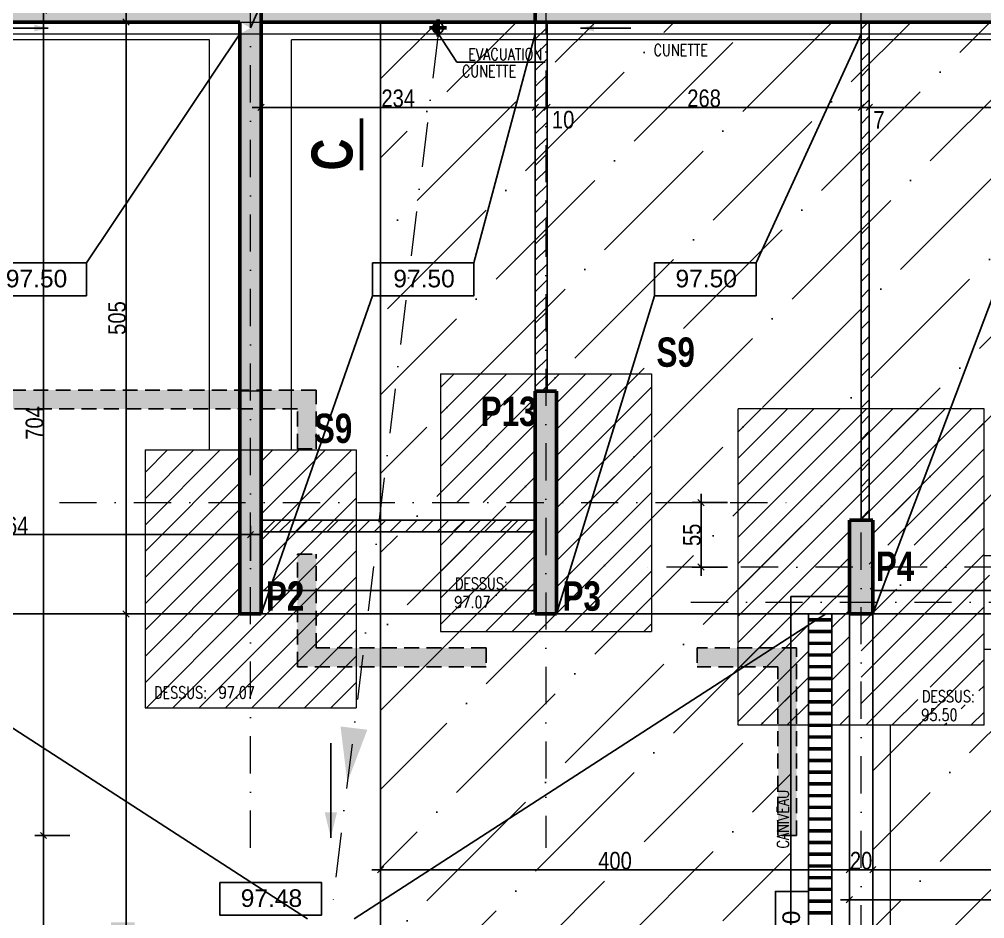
# Model space of a CAD drawing. Header units: centimetres. Extents: x -4990 to 114398, y -61489 to -12305.
# Drawn here: x 41107 to 41931, y -18368 to -17601 of the extents above; entities that cross this region are included whole.
import ezdxf
from ezdxf.enums import TextEntityAlignment as Align

# ---------------------------------------------------------------- set-up
doc = ezdxf.new("R2010")
doc.units = ezdxf.units.CM
doc.header["$LTSCALE"] = 0.5
for name, pattern in [('CACHEX2', [19.05, 12.7, -6.35]), ('TIRETPT2', [12.7, 6.35, -3.175, 0, -3.175]), ('TIRETPTX2', [50.8, 25.4, -12.7, 0, -12.7])]:
    doc.linetypes.add(name, pattern=pattern)
doc.layers.get('DEFPOINTS').update_dxf_attribs({"linetype": 'CONTINUOUS'})
for name, color, linetype in [('01_cloisons', 1, 'CONTINUOUS'), ('01_cote_gen', 4, 'CONTINUOUS'), ('01_linteaux', 2, 'CONTINUOUS'), ('01_murs_sup', 2, 'CACHEX2'), ('01_poch_murs', 253, 'CONTINUOUS'), ('01_poch_poteaux', 250, 'CONTINUOUS'), ('01_poch_Semelles', 253, 'CONTINUOUS'), ('01_resv', 32, 'CONTINUOUS'), ('01_texte', 230, 'CONTINUOUS'), ('AA_COTES', 2, 'CONTINUOUS')]:
    doc.layers.add(name, color=color, linetype=linetype)
for name, color, linetype, lineweight in [('01_murs_coup', 5, 'CONTINUOUS', 60), ('01_poch_pot', 250, 'CONTINUOUS', 0), ('01_Reseaux', 5, 'TIRETPTX2', 18), ('01_sem', 42, 'CONTINUOUS', 15), ('01_tram_axes', 2, 'TIRETPTX2', 9)]:
    doc.layers.add(name, color=color, linetype=linetype, lineweight=lineweight)
doc.styles.add('ARIAL', font='arial.ttf')
doc.styles.add('impact', font='impact.ttf')
doc.styles.add('SIMPLEX1', font='SIMPLEX.shx', dxfattribs={"width": 0.8, "height": 10})
doc.styles.add('STYLE2', font='ARIALN.TTF')
doc.dimstyles.new('JB50', dxfattribs={"dimscale": 0.1, "dimtxt": 150, "dimasz": 15, "dimexe": 0.1, "dimexo": 0.1, "dimgap": 0.09, "dimtad": 1, "dimdec": 1, "dimdsep": 46, "dimtxsty": 'STYLE2', "dimblk1": 'BOND_G', "dimblk2": 'BOND_D', "dimsah": 1, "dimcen": 1.5, "dimdle": 0.01, "dimse1": 1, "dimse2": 1, "dimclrd": 4, "dimclre": 2, "dimclrt": 6, "dimazin": 2, "dimtfac": 2.333333, "dimtdec": 1, "dimtix": 1, "dimtmove": 2, "dimatfit": 3, "dimldrblk": 'BOND_G', "dimfxl": 1, "dimtolj": 1, "dimtzin": 0, "dimarcsym": 0})
pattern_1 = [(45, (-10233.557, 8782.937), (-6.7351921, 6.7351921), [])]

# ---------------------------------------------------------------- blocks, each defined once
blk = doc.blocks.new('BOND_G')
at = {"layer": 'AA_COTES', "color": 0}
for p, q in [((0, -5), (0, 15)), ((5, 0), (-5, 0)), ((1.77, 1.77), (-1.77, -1.77))]:
    blk.add_line(p, q, dxfattribs=at)
blk = doc.blocks.new('BOND_D')
at = {"layer": 'AA_COTES', "color": 0}
for p, q in [((5, 0), (-5, 0)), ((-1.77, -1.77), (1.77, 1.77)), ((0, 5), (0, -15))]:
    blk.add_line(p, q, dxfattribs=at)
blk = doc.blocks.new('*D111')
at = {"layer": '01_cote_gen', "color": 4, "lineweight": -2, "transparency": 16777216}
blk.add_line((42635.13, -18352.29), (41817.13, -18352.29), dxfattribs=at)
at = {"layer": 'DEFPOINTS', "color": 0, "transparency": 16777216}
for p in [(42636.63, -18329.79), (41815.63, -18346.23), (41815.63, -18352.29)]:
    blk.add_point(p, dxfattribs=at)
at = {"layer": '01_cote_gen', "color": 4, "lineweight": -2, "transparency": 16777216, "xscale": 1.5, "yscale": 1.5, "zscale": 1.5, "rotation": 180}
blk.add_blockref('BOND_D', (41815.63, -18352.29), dxfattribs=at)
at = {"layer": '01_cote_gen', "color": 4, "lineweight": -2, "transparency": 16777216, "xscale": 1.5, "yscale": 1.5, "zscale": 1.5}
blk.add_blockref('BOND_G', (42636.63, -18352.29), dxfattribs=at)
at = {"layer": '01_cote_gen', "color": 6, "transparency": 16777216, "insert": (42169.53, -18344.62), "char_height": 15, "attachment_point": 5, "style": 'STYLE2'}
blk.add_mtext('\\A1;821', dxfattribs=at)
blk = doc.blocks.new('*D113')
at = {"layer": '01_cote_gen', "color": 4, "lineweight": -2, "transparency": 16777216}
blk.add_line((42615.13, -18326.75), (41837.13, -18326.75), dxfattribs=at)
at = {"layer": 'DEFPOINTS', "color": 0, "transparency": 16777216}
for p in [(41835.63, -18304.25), (42616.63, -18304.25), (41835.63, -18326.75)]:
    blk.add_point(p, dxfattribs=at)
at = {"layer": '01_cote_gen', "color": 4, "lineweight": -2, "transparency": 16777216, "xscale": 1.5, "yscale": 1.5, "zscale": 1.5, "rotation": 180}
blk.add_blockref('BOND_D', (41835.63, -18326.75), dxfattribs=at)
at = {"layer": '01_cote_gen', "color": 4, "lineweight": -2, "transparency": 16777216, "xscale": 1.5, "yscale": 1.5, "zscale": 1.5}
blk.add_blockref('BOND_G', (42616.63, -18326.75), dxfattribs=at)
at = {"layer": '01_cote_gen', "color": 6, "transparency": 16777216, "insert": (42169.53, -18319.08), "char_height": 15, "attachment_point": 5, "style": 'STYLE2'}
blk.add_mtext('\\A1;781', dxfattribs=at)
blk = doc.blocks.new('*D114')
at = {"layer": '01_cote_gen', "color": 4, "lineweight": -2, "transparency": 16777216}
blk.add_line((41834.13, -18326.75), (41817.13, -18326.75), dxfattribs=at)
at = {"layer": 'DEFPOINTS', "color": 0, "transparency": 16777216}
for p in [(41815.63, -18304.25), (41835.63, -18304.25), (41815.63, -18326.75)]:
    blk.add_point(p, dxfattribs=at)
at = {"layer": '01_cote_gen', "color": 4, "lineweight": -2, "transparency": 16777216, "xscale": 1.5, "yscale": 1.5, "zscale": 1.5, "rotation": 180}
blk.add_blockref('BOND_D', (41815.63, -18326.75), dxfattribs=at)
at = {"layer": '01_cote_gen', "color": 4, "lineweight": -2, "transparency": 16777216, "xscale": 1.5, "yscale": 1.5, "zscale": 1.5}
blk.add_blockref('BOND_G', (41835.63, -18326.75), dxfattribs=at)
at = {"layer": '01_cote_gen', "color": 6, "transparency": 16777216, "insert": (41825.63, -18319.08), "char_height": 15, "attachment_point": 5, "style": 'STYLE2'}
blk.add_mtext('\\A1;20', dxfattribs=at)
blk = doc.blocks.new('*D118')
at = {"layer": '01_cote_gen', "color": 4, "lineweight": -2, "transparency": 16777216}
blk.add_line((40942.13, -18040.77), (41303.13, -18040.77), dxfattribs=at)
at = {"layer": 'DEFPOINTS', "color": 0, "transparency": 16777216}
for p in [(41304.63, -18040.77), (40940.63, -18063.27), (41304.63, -18063.27)]:
    blk.add_point(p, dxfattribs=at)
at = {"layer": '01_cote_gen', "color": 4, "lineweight": -2, "transparency": 16777216, "xscale": 1.5, "yscale": 1.5, "zscale": 1.5, "rotation": 180}
blk.add_blockref('BOND_G', (40940.63, -18040.77), dxfattribs=at)
at = {"layer": '01_cote_gen', "color": 4, "lineweight": -2, "transparency": 16777216, "xscale": 1.5, "yscale": 1.5, "zscale": 1.5}
blk.add_blockref('BOND_D', (41304.63, -18040.77), dxfattribs=at)
at = {"layer": '01_cote_gen', "color": 6, "transparency": 16777216, "insert": (41100.75, -18033.1), "char_height": 15, "attachment_point": 5, "style": 'STYLE2'}
blk.add_mtext('\\A1;364', dxfattribs=at)
blk = doc.blocks.new('*D196')
at = {"layer": '01_cote_gen', "color": 4, "lineweight": -2, "transparency": 16777216}
blk.add_line((41128, -18704.98), (41128, -18298.98), dxfattribs=at)
at = {"layer": 'DEFPOINTS', "color": 0, "transparency": 16777216}
for p in [(41062.94, -18297.48), (41128, -18297.48), (41186.35, -18706.48)]:
    blk.add_point(p, dxfattribs=at)
at = {"layer": '01_cote_gen', "color": 4, "lineweight": -2, "transparency": 16777216, "xscale": 1.5, "yscale": 1.5, "zscale": 1.5}
for name, p, rotation in [('BOND_D', (41128, -18297.48), 90), ('BOND_G', (41128, -18706.48), 270)]:
    blk.add_blockref(name, p, dxfattribs=dict(at, rotation=rotation))
at = {"layer": '01_cote_gen', "color": 6, "transparency": 16777216, "insert": (41120.33, -18501.98), "char_height": 15, "attachment_point": 5, "rotation": 90, "style": 'STYLE2'}
blk.add_mtext('\\A1;409', dxfattribs=at)
blk = doc.blocks.new('*D197')
at = {"layer": '01_cote_gen', "color": 4, "lineweight": -2, "transparency": 16777216}
blk.add_line((41128, -18295.98), (41128, -17594.98), dxfattribs=at)
at = {"layer": 'DEFPOINTS', "color": 0, "transparency": 16777216}
for p in [(41101.51, -17593.48), (41128, -17593.48), (41062.94, -18297.48)]:
    blk.add_point(p, dxfattribs=at)
at = {"layer": '01_cote_gen', "color": 4, "lineweight": -2, "transparency": 16777216, "xscale": 1.5, "yscale": 1.5, "zscale": 1.5}
for name, p, rotation in [('BOND_D', (41128, -17593.48), 90), ('BOND_G', (41128, -18297.48), 270)]:
    blk.add_blockref(name, p, dxfattribs=dict(at, rotation=rotation))
at = {"layer": '01_cote_gen', "color": 6, "transparency": 16777216, "insert": (41120.33, -17945.48), "char_height": 15, "attachment_point": 5, "rotation": 90, "style": 'STYLE2'}
blk.add_mtext('\\A1;704', dxfattribs=at)
blk = doc.blocks.new('*D208')
at = {"layer": '01_cote_gen', "color": 4, "lineweight": -2, "transparency": 16777216}
blk.add_line((41689.03, -18066.98), (41689.03, -18014.98), dxfattribs=at)
at = {"layer": 'DEFPOINTS', "color": 0, "transparency": 16777216}
for p in [(41689.03, -18013.48), (41693.73, -18013.48), (41693.73, -18068.48)]:
    blk.add_point(p, dxfattribs=at)
at = {"layer": '01_cote_gen', "color": 4, "lineweight": -2, "transparency": 16777216, "xscale": 1.5, "yscale": 1.5, "zscale": 1.5}
for name, p, rotation in [('BOND_D', (41689.03, -18013.48), 90), ('BOND_G', (41689.03, -18068.48), 270)]:
    blk.add_blockref(name, p, dxfattribs=dict(at, rotation=rotation))
at = {"layer": '01_cote_gen', "color": 6, "transparency": 16777216, "insert": (41681.39, -18040.98), "char_height": 15, "attachment_point": 5, "rotation": 90, "style": 'STYLE2'}
blk.add_mtext('\\A1;55', dxfattribs=at)
blk = doc.blocks.new('*D363')
at = {"layer": '01_cote_gen', "color": 4, "lineweight": -2, "transparency": 16777216}
blk.add_line((41417.13, -18326.75), (41814.13, -18326.75), dxfattribs=at)
at = {"layer": 'DEFPOINTS', "color": 0, "transparency": 16777216}
for p in [(41415.63, -18307.03), (41815.63, -18326.75), (41815.63, -18344.79)]:
    blk.add_point(p, dxfattribs=at)
at = {"layer": '01_cote_gen', "color": 4, "lineweight": -2, "transparency": 16777216, "xscale": 1.5, "yscale": 1.5, "zscale": 1.5, "rotation": 180}
blk.add_blockref('BOND_G', (41415.63, -18326.75), dxfattribs=at)
at = {"layer": '01_cote_gen', "color": 4, "lineweight": -2, "transparency": 16777216, "xscale": 1.5, "yscale": 1.5, "zscale": 1.5}
blk.add_blockref('BOND_D', (41815.63, -18326.75), dxfattribs=at)
at = {"layer": '01_cote_gen', "color": 6, "transparency": 16777216, "insert": (41615.63, -18319.08), "char_height": 15, "attachment_point": 5, "style": 'STYLE2'}
blk.add_mtext('\\A1;400', dxfattribs=at)
blk = doc.blocks.new('*D503')
at = {"layer": '01_cote_gen', "color": 4, "lineweight": -2, "transparency": 16777216}
blk.add_line((42091.14, -17676.25), (41834.14, -17676.25), dxfattribs=at)
at = {"layer": 'DEFPOINTS', "color": 0, "transparency": 16777216}
for p in [(41832.64, -17676.25), (41832.64, -17686.43), (42092.64, -17686.43)]:
    blk.add_point(p, dxfattribs=at)
at = {"layer": '01_cote_gen', "color": 4, "lineweight": -2, "transparency": 16777216, "xscale": 1.5, "yscale": 1.5, "zscale": 1.5, "rotation": 180}
blk.add_blockref('BOND_D', (41832.64, -17676.25), dxfattribs=at)
at = {"layer": '01_cote_gen', "color": 4, "lineweight": -2, "transparency": 16777216, "xscale": 1.5, "yscale": 1.5, "zscale": 1.5}
blk.add_blockref('BOND_G', (42092.64, -17676.25), dxfattribs=at)
at = {"layer": '01_cote_gen', "color": 6, "transparency": 16777216, "insert": (41962.64, -17668.59), "char_height": 15, "attachment_point": 5, "style": 'STYLE2'}
blk.add_mtext('\\A1;260', dxfattribs=at)
blk = doc.blocks.new('*D504')
at = {"layer": '01_cote_gen', "color": 4, "lineweight": -2, "transparency": 16777216}
blk.add_line((41831.14, -17676.25), (41827.13, -17676.25), dxfattribs=at)
at = {"layer": 'DEFPOINTS', "color": 0, "transparency": 16777216}
for p in [(41825.63, -17676.25), (41825.63, -17686.43), (41832.64, -17686.43)]:
    blk.add_point(p, dxfattribs=at)
at = {"layer": '01_cote_gen', "color": 4, "lineweight": -2, "transparency": 16777216, "xscale": 1.5, "yscale": 1.5, "zscale": 1.5, "rotation": 180}
blk.add_blockref('BOND_D', (41825.63, -17676.25), dxfattribs=at)
at = {"layer": '01_cote_gen', "color": 4, "lineweight": -2, "transparency": 16777216, "xscale": 1.5, "yscale": 1.5, "zscale": 1.5}
blk.add_blockref('BOND_G', (41832.64, -17676.25), dxfattribs=at)
at = {"layer": '01_cote_gen', "color": 6, "transparency": 16777216, "insert": (41840.89, -17686.78), "char_height": 15, "attachment_point": 5, "style": 'STYLE2'}
blk.add_mtext('\\A1;7', dxfattribs=at)
blk = doc.blocks.new('*D505')
at = {"layer": '01_cote_gen', "color": 4, "lineweight": -2, "transparency": 16777216}
blk.add_line((41824.13, -17676.25), (41559.14, -17676.25), dxfattribs=at)
at = {"layer": 'DEFPOINTS', "color": 0, "transparency": 16777216}
for p in [(41557.64, -17676.25), (41557.64, -17686.43), (41825.63, -17686.43)]:
    blk.add_point(p, dxfattribs=at)
at = {"layer": '01_cote_gen', "color": 4, "lineweight": -2, "transparency": 16777216, "xscale": 1.5, "yscale": 1.5, "zscale": 1.5, "rotation": 180}
blk.add_blockref('BOND_D', (41557.64, -17676.25), dxfattribs=at)
at = {"layer": '01_cote_gen', "color": 4, "lineweight": -2, "transparency": 16777216, "xscale": 1.5, "yscale": 1.5, "zscale": 1.5}
blk.add_blockref('BOND_G', (41825.63, -17676.25), dxfattribs=at)
at = {"layer": '01_cote_gen', "color": 6, "transparency": 16777216, "insert": (41691.64, -17668.59), "char_height": 15, "attachment_point": 5, "style": 'STYLE2'}
blk.add_mtext('\\A1;268', dxfattribs=at)
blk = doc.blocks.new('*D506')
at = {"layer": '01_cote_gen', "color": 4, "lineweight": -2, "transparency": 16777216}
blk.add_line((41556.14, -17676.25), (41549.14, -17676.25), dxfattribs=at)
at = {"layer": 'DEFPOINTS', "color": 0, "transparency": 16777216}
for p in [(41547.64, -17676.25), (41547.64, -17689.55), (41557.64, -17686.43)]:
    blk.add_point(p, dxfattribs=at)
at = {"layer": '01_cote_gen', "color": 4, "lineweight": -2, "transparency": 16777216, "xscale": 1.5, "yscale": 1.5, "zscale": 1.5, "rotation": 180}
blk.add_blockref('BOND_D', (41547.64, -17676.25), dxfattribs=at)
at = {"layer": '01_cote_gen', "color": 4, "lineweight": -2, "transparency": 16777216, "xscale": 1.5, "yscale": 1.5, "zscale": 1.5}
blk.add_blockref('BOND_G', (41557.64, -17676.25), dxfattribs=at)
at = {"layer": '01_cote_gen', "color": 6, "transparency": 16777216, "insert": (41571.37, -17686.81), "char_height": 15, "attachment_point": 5, "style": 'STYLE2'}
blk.add_mtext('\\A1;10', dxfattribs=at)
blk = doc.blocks.new('*D507')
at = {"layer": '01_cote_gen', "color": 4, "lineweight": -2, "transparency": 16777216}
blk.add_line((41546.14, -17676.25), (41315.13, -17676.25), dxfattribs=at)
at = {"layer": 'DEFPOINTS', "color": 0, "transparency": 16777216}
for p in [(41313.63, -17676.25), (41313.63, -17689.55), (41547.64, -17689.55)]:
    blk.add_point(p, dxfattribs=at)
at = {"layer": '01_cote_gen', "color": 4, "lineweight": -2, "transparency": 16777216, "xscale": 1.5, "yscale": 1.5, "zscale": 1.5, "rotation": 180}
blk.add_blockref('BOND_D', (41313.63, -17676.25), dxfattribs=at)
at = {"layer": '01_cote_gen', "color": 4, "lineweight": -2, "transparency": 16777216, "xscale": 1.5, "yscale": 1.5, "zscale": 1.5}
blk.add_blockref('BOND_G', (41547.64, -17676.25), dxfattribs=at)
at = {"layer": '01_cote_gen', "color": 6, "transparency": 16777216, "insert": (41430.64, -17668.59), "char_height": 15, "attachment_point": 5, "style": 'STYLE2'}
blk.add_mtext('\\A1;234', dxfattribs=at)
blk = doc.blocks.new('*D542')
at = {"layer": '01_cote_gen', "color": 4, "lineweight": -2, "transparency": 16777216}
blk.add_line((41198.43, -18666.99), (41198.43, -18109.98), dxfattribs=at)
at = {"layer": 'DEFPOINTS', "color": 0, "transparency": 16777216}
for p in [(41186.14, -18108.48), (41198.43, -18108.48), (41162.08, -18668.49)]:
    blk.add_point(p, dxfattribs=at)
at = {"layer": '01_cote_gen', "color": 4, "lineweight": -2, "transparency": 16777216, "xscale": 1.5, "yscale": 1.5, "zscale": 1.5}
for name, p, rotation in [('BOND_D', (41198.43, -18108.48), 90), ('BOND_G', (41198.43, -18668.49), 270)]:
    blk.add_blockref(name, p, dxfattribs=dict(at, rotation=rotation))
at = {"layer": '01_cote_gen', "color": 6, "transparency": 16777216, "insert": (41190.76, -18388.49), "char_height": 15, "attachment_point": 5, "rotation": 90, "style": 'STYLE2'}
blk.add_mtext('\\A1;560', dxfattribs=at)
blk = doc.blocks.new('*D543')
at = {"layer": '01_cote_gen', "color": 4, "lineweight": -2, "transparency": 16777216}
blk.add_line((41198.43, -18106.98), (41198.43, -17604.98), dxfattribs=at)
at = {"layer": 'DEFPOINTS', "color": 0, "transparency": 16777216}
for p in [(41198.43, -17603.48), (41220.94, -17603.48), (41242.14, -18108.48)]:
    blk.add_point(p, dxfattribs=at)
at = {"layer": '01_cote_gen', "color": 4, "lineweight": -2, "transparency": 16777216, "xscale": 1.5, "yscale": 1.5, "zscale": 1.5}
for name, p, rotation in [('BOND_D', (41198.43, -17603.48), 90), ('BOND_G', (41198.43, -18108.48), 270)]:
    blk.add_blockref(name, p, dxfattribs=dict(at, rotation=rotation))
at = {"layer": '01_cote_gen', "color": 6, "transparency": 16777216, "insert": (41190.76, -17855.98), "char_height": 15, "attachment_point": 5, "rotation": 90, "style": 'STYLE2'}
blk.add_mtext('\\A1;505', dxfattribs=at)

msp = doc.modelspace()

# ---------------------------------------------------------------- hatches: boundary and pattern name
at = {"layer": '01_murs_sup'}
h = msp.add_hatch(dxfattribs=at)
h.set_pattern_fill('DASH', color=256, scale=2.5, angle=135)
h.set_pattern_definition([(135, (25186.803, -57921.042), (-11.2253202, 2e-15), [7.9375, -7.9375])])
h.paths.add_polyline_path([(41233.633, -19703.484), (41233.633, -19683.484), (41215.633, -19683.484), (41215.633, -19703.484), (41113.633, -19703.484), (41113.633, -19721.484), (41308.633, -19721.484), (41308.633, -20561.484), (41014.633, -20561.484), (41014.633, -20537.484), (40998.633, -20537.484), (40998.633, -20577.484), (42150.633, -20577.484), (42150.633, -20282.484), (42134.633, -20282.484), (42134.633, -20561.484), (41328.633, -20561.484), (41328.633, -19703.484)])
h.paths.add_polyline_path([(41733.633, -20307.484), (41733.633, -20327.484), (41803.633, -20327.484), (41803.633, -20307.484)], flags=17)
h.paths.add_polyline_path([(41914.633, -19897.484), (41914.633, -19948.484), (41930.633, -19948.484), (41930.633, -19932.484), (41930.633, -19897.484)], flags=17)
h.paths.add_polyline_path([(42055.633, -19932.484), (42055.633, -19948.484), (42134.633, -19948.484), (42134.633, -20192.484), (42150.633, -20192.484), (42150.633, -19932.484)], flags=17)
h.paths.add_polyline_path([(41770.633, -19557.484), (41770.633, -19367.484), (41754.633, -19367.484), (41754.633, -19555.484), (40915.633, -19555.484), (40915.633, -19333.484), (40897.633, -19333.484), (40897.633, -19573.484), (41215.633, -19573.484), (41215.633, -19580.484), (41233.633, -19580.484), (41233.633, -19573.484), (41914.633, -19573.484), (41914.633, -19617.484), (41930.633, -19617.484), (41930.633, -19557.484)])
h.paths.add_polyline_path([(41590.633, -19211.484), (41590.633, -19197.484), (41574.633, -19197.484), (41574.633, -19227.484), (41754.633, -19227.484), (41754.633, -19277.484), (41770.633, -19277.484), (41770.633, -19211.484)])
h.paths.add_polyline_path([(40875.633, -18841.484), (40875.633, -18859.484), (40897.633, -18859.484), (40897.633, -19230.484), (40915.633, -19230.484), (40915.633, -18859.484), (41574.633, -18859.484), (41574.633, -18897.484), (41590.633, -18897.484), (41590.633, -18857.484), (41770.633, -18857.484), (41770.633, -18762.484), (41754.633, -18762.484), (41754.633, -18841.484)])
h.paths.add_polyline_path([(41754.633, -18477.484), (41754.633, -18637.484), (41770.633, -18637.484), (41770.633, -18477.484)])
h.paths.add_polyline_path([(41685.633, -18137.484), (41685.633, -18153.484), (41754.633, -18153.484), (41754.633, -18297.484), (41770.633, -18297.484), (41770.633, -18137.484)])
h.paths.add_polyline_path([(41344.633, -18057.484), (41344.633, -18153.484), (41505.633, -18153.484), (41505.633, -18137.484), (41360.633, -18137.484), (41360.633, -18057.484)])
h.paths.add_polyline_path([(41185.633, -18371.484), (41185.633, -18486.484), (41205.633, -18486.484), (41205.633, -18371.484)], flags=17)
h.paths.add_polyline_path([(40485.633, -17917.484), (40485.633, -18287.484), (39976.633, -18287.484), (39976.633, -18082.484), (39960.633, -18082.484), (39960.633, -18328.484), (39976.633, -18328.484), (39976.633, -18307.484), (40483.633, -18307.484), (40483.633, -18697.484), (39976.633, -18697.484), (39976.633, -18678.484), (39960.633, -18678.484), (39960.633, -18718.484), (39976.633, -18718.484), (39976.633, -18715.484), (40483.633, -18715.484), (40483.633, -18841.484), (39976.633, -18841.484), (39976.633, -18821.484), (39960.633, -18821.484), (39960.633, -19249.747), (39976.633, -19249.747), (39976.633, -19207.484), (40005.633, -19207.484), (40005.633, -19189.484), (39976.633, -19189.484), (39976.633, -18859.484), (40501.633, -18859.484), (40501.633, -18774.484), (40749.633, -18774.484), (40749.633, -18936.484), (40767.633, -18936.484), (40767.633, -18859.484), (40772.633, -18859.484), (40772.633, -18841.484), (40767.633, -18841.484), (40767.633, -18756.484), (40501.633, -18756.484), (40501.633, -18465.484), (40785.633, -18465.484), (40785.633, -18447.484), (40501.633, -18447.484), (40501.633, -17933.484), (40765.633, -17933.484), (40765.633, -18354.484), (40785.633, -18354.484), (40785.633, -17933.484), (41344.633, -17933.484), (41344.633, -17967.484), (41360.633, -17967.484), (41360.633, -17917.484)])
at = {"layer": '01_poch_murs'}
h = msp.add_hatch(color=256, dxfattribs=at)
h.dxf.hatch_style = 1
h.paths.add_polyline_path([(42636.633, -17583.484), (41547.643, -17583.484), (41547.643, -17603.484), (42636.633, -17603.484)])
h.paths.add_polyline_path([(44605.633, -17213.484), (44725.633, -17213.484), (44725.633, -18318.484), (44615.633, -18318.484), (44615.633, -18338.484), (44745.633, -18338.484), (44745.633, -17193.484), (44585.633, -17193.484), (44585.633, -17583.484), (42638.633, -17583.484), (42638.633, -17603.484), (44605.633, -17603.484)])
h = msp.add_hatch(color=256, dxfattribs=at)
h.dxf.hatch_style = 1
h.paths.add_polyline_path([(40428.633, -19154.484), (39978.633, -19154.484), (39978.633, -18859.484), (40870.633, -18859.484), (40870.633, -18841.484), (39978.633, -18841.484), (39978.633, -18715.484), (40870.633, -18715.484), (40870.633, -18697.484), (39978.633, -18697.484), (39978.633, -18307.484), (40950.633, -18307.484), (40950.633, -18282.485), (40930.633, -18282.484), (40930.633, -18287.484), (40505.633, -18287.484), (40505.633, -17937.484), (40930.633, -17937.484), (40930.633, -18099.484), (40950.633, -18099.484), (40950.633, -17603.484), (41295.633, -17603.484), (41295.633, -17918.484), (41313.633, -17918.484), (41313.633, -17603.484), (41313.633, -17583.484), (40930.633, -17583.484), (40930.633, -17917.484), (40485.633, -17917.484), (40485.633, -18287.484), (39978.633, -18287.484), (39978.633, -18082.484), (39960.633, -18082.484), (39960.633, -20297.466), (40307.633, -20297.484), (40307.633, -20579.484), (42636.633, -20579.484), (42636.633, -20559.484), (42616.632, -20559.484), (42036.633, -20559.484), (40327.633, -20559.484), (40327.633, -20277.485), (39978.633, -20277.467), (39978.633, -19396.747), (39985.633, -19396.747), (39985.633, -19242.747), (39978.633, -19242.747), (39978.633, -19172.484), (40428.633, -19172.484)])
h = msp.add_hatch(color=256, dxfattribs=at)
h.dxf.hatch_style = 1
h.paths.add_polyline_path([(41547.643, -17583.484), (41315.598, -17583.484), (41313.633, -17587.965), (41313.633, -17593.484), (41547.643, -17593.484)])
h.paths.add_polyline_path([(41547.643, -17593.484), (41313.633, -17593.484), (41313.633, -17603.484), (41547.643, -17603.484)])
h = msp.add_hatch(dxfattribs=at)
h.set_pattern_fill('ANSI36', color=256, scale=15)
h.paths.add_polyline_path([(42636.494, -17603.484), (41415.633, -17603.484), (41415.633, -18668.489), (41535.633, -18668.484), (41555.633, -18668.484), (41555.633, -19078.484), (42636.633, -19078.484), (42636.633, -18748.484), (42616.633, -18748.484), (42616.633, -18688.484), (42109.643, -18688.484), (42109.643, -18748.484), (42089.643, -18748.484), (42089.643, -18688.484), (41835.633, -18688.484), (41835.633, -18857.484), (41815.633, -18857.484), (41815.633, -18683.484), (41765.633, -18683.484), (41765.633, -18093.484), (41815.633, -18093.484), (41815.633, -18028.484), (41835.633, -18028.484), (41835.633, -18088.484), (42089.643, -18088.484), (42089.643, -18028.484), (42109.643, -18028.484), (42109.643, -18088.484), (42616.633, -18088.484), (42616.633, -18028.484), (42636.633, -18028.484)])
h.paths.add_polyline_path([(41565.643, -17918.484), (41565.643, -18108.484), (41547.643, -18108.484), (41547.643, -17918.484)], flags=16)
h.paths.add_polyline_path([(42616.633, -18108.484), (42109.643, -18108.484), (42089.643, -18108.484), (41835.633, -18108.484), (41835.633, -18668.484), (42089.643, -18668.484), (42109.643, -18668.484), (42616.633, -18668.484)], flags=17)
h.paths.add_polyline_path([(42468.672, -18321.464), (42468.672, -18215.464), (42574.672, -18215.464), (42574.672, -18321.464)], flags=16)
h.paths.add_polyline_path([(42471.672, -18318.464), (42471.672, -18218.464), (42571.672, -18218.464), (42571.672, -18318.464)], flags=0)
h.paths.add_polyline_path([(42616.633, -18088.484), (42109.643, -18088.484), (42109.643, -18108.484), (42616.633, -18108.484)], flags=17)
h.paths.add_polyline_path([(42636.633, -18108.484), (42616.633, -18108.484), (42616.633, -18668.484), (42636.633, -18668.484)], flags=17)
h.paths.add_polyline_path([(43036.633, -17603.484), (42713.63, -17603.874, -0.4142136), (42718.25, -17608.494, -1), (42709.01, -17608.494, -0.4142136), (42713.63, -17603.874), (42638.633, -17603.484), (42638.633, -18028.484), (42658.633, -18028.484), (42658.633, -18108.484), (42638.633, -18108.484), (42638.633, -18668.484), (42658.633, -18668.484), (42658.633, -18748.484), (42638.633, -18748.484), (42638.633, -19078.484), (43036.633, -19078.484)])
h = msp.add_hatch(dxfattribs=at)
h.set_pattern_fill('ANSI31', color=256, scale=3)
h.set_pattern_definition(pattern_1)
h.paths.add_polyline_path([(41557.643, -17603.48), (41547.643, -17603.48), (41547.643, -17918.484), (41557.643, -17918.484)])
h = msp.add_hatch(dxfattribs=at)
h.set_pattern_fill('ANSI31', color=256, scale=3)
h.set_pattern_definition(pattern_1)
h.paths.add_polyline_path([(41832.643, -17603.48), (41825.643, -17603.48), (41825.643, -18028.484), (41832.643, -18028.484)])
h = msp.add_hatch(dxfattribs=at)
h.set_pattern_fill('ANSI31', color=256, scale=3)
h.set_pattern_definition(pattern_1)
h.paths.add_polyline_path([(41547.643, -18028.484), (41313.633, -18028.484), (41313.633, -18038.484), (41547.643, -18038.484)])
at = {"layer": '01_poch_pot'}
h = msp.add_hatch(color=256, dxfattribs=at)
h.dxf.hatch_style = 1
h.paths.add_polyline_path([(41304.633, -17918.484), (41295.633, -17918.484), (41295.633, -18013.484), (41304.633, -18013.484)])
h.paths.add_polyline_path([(41313.633, -17918.484), (41304.633, -17918.484), (41304.633, -18013.484), (41313.633, -18013.484)])
h.paths.add_polyline_path([(41313.633, -18013.484), (41304.633, -18013.484), (41304.633, -18108.484), (41313.633, -18108.484)])
h.paths.add_polyline_path([(41304.633, -18013.484), (41295.633, -18013.484), (41295.633, -18108.484), (41304.633, -18108.484)])
h = msp.add_hatch(color=256, dxfattribs=at)
h.dxf.hatch_style = 1
h.paths.add_polyline_path([(41565.643, -17918.484), (41556.643, -17918.484), (41556.643, -18013.484), (41565.643, -18013.484)])
h.paths.add_polyline_path([(41556.643, -17918.484), (41547.643, -17918.484), (41547.643, -18013.484), (41556.643, -18013.484)])
h.paths.add_polyline_path([(41565.643, -18013.484), (41556.643, -18013.484), (41556.643, -18108.484), (41565.643, -18108.484)])
h.paths.add_polyline_path([(41556.643, -18013.484), (41547.643, -18013.484), (41547.643, -18108.484), (41556.643, -18108.484)])
at = {"layer": '01_poch_poteaux'}
h = msp.add_hatch(color=256, dxfattribs=at)
h.dxf.hatch_style = 1
h.paths.add_polyline_path([(41825.633, -18028.484), (41815.633, -18028.484), (41815.633, -18068.484), (41825.633, -18068.484)])
h.paths.add_polyline_path([(41835.633, -18028.484), (41825.633, -18028.484), (41825.633, -18068.484), (41835.633, -18068.484)])
h.paths.add_polyline_path([(41825.633, -18068.484), (41815.633, -18068.484), (41815.633, -18098.484), (41825.633, -18098.484)])
h.paths.add_polyline_path([(41835.633, -18068.484), (41825.633, -18068.484), (41825.633, -18098.484), (41835.633, -18098.484)])
h.paths.add_polyline_path([(41835.633, -18098.484), (41825.633, -18098.484), (41825.633, -18108.484), (41835.633, -18108.484)])
h.paths.add_polyline_path([(41825.633, -18098.484), (41815.633, -18098.484), (41815.633, -18108.484), (41825.633, -18108.484)])
at = {"layer": '01_poch_Semelles', "linetype": 'CACHEX2', "ltscale": 2}
h = msp.add_hatch(dxfattribs=at)
h.set_pattern_fill('ANSI31', color=256, scale=5)
h.paths.add_polyline_path([(41628.896, -17903.484), (41557.643, -17903.484), (41557.643, -17918.484), (41565.643, -17918.484), (41565.643, -18013.484), (41594.955, -18013.484)])
h.paths.add_polyline_path([(41547.643, -17903.484), (41466.643, -17903.484), (41466.643, -18013.484), (41547.643, -18013.484), (41547.643, -17918.484)])
h.paths.add_polyline_path([(41556.643, -17903.484), (41547.643, -17903.484), (41547.643, -17918.484), (41556.643, -17918.484)])
h.paths.add_polyline_path([(41547.643, -18028.484), (41466.643, -18028.484), (41466.643, -18038.484), (41547.643, -18038.484)])
h.paths.add_polyline_path([(41547.643, -18038.484), (41466.643, -18038.484), (41466.643, -18088.484), (41547.643, -18088.484)])
h.paths.add_polyline_path([(41547.643, -18088.484), (41466.643, -18088.484), (41466.643, -18108.484), (41547.643, -18108.484)])
h.paths.add_polyline_path([(41556.643, -18108.484), (41547.643, -18108.484), (41466.643, -18108.484), (41466.643, -18123.484), (41556.643, -18123.484)])
h.paths.add_polyline_path([(41646.643, -18108.484), (41565.643, -18108.484), (41556.643, -18108.484), (41556.643, -18123.484), (41646.643, -18123.484)])
h.paths.add_polyline_path([(41646.643, -18013.484), (41594.955, -18013.484), (41565.643, -18108.484), (41646.643, -18108.484)])
h.paths.add_polyline_path([(41594.955, -18013.484), (41565.643, -18013.484), (41565.643, -18108.484)], flags=17)
h.paths.add_polyline_path([(41646.643, -17903.484), (41628.896, -17903.484), (41594.955, -18013.484), (41646.643, -18013.484)])
h.paths.add_polyline_path([(41496.024, -17955.889), (41553.706, -17955.889), (41553.706, -17916.907), (41496.024, -17916.907)], flags=9)
h.paths.add_polyline_path([(41475.489, -18089.761), (41527.727, -18089.761), (41527.727, -18074.761), (41475.489, -18074.761)], flags=9)
h.paths.add_polyline_path([(41475.49, -18105.558), (41512.49, -18105.558), (41512.49, -18090.558), (41475.49, -18090.558)], flags=24)
h.paths.add_polyline_path([(41564.414, -18113.522), (41610.051, -18113.522), (41610.051, -18074.539), (41564.414, -18074.539)], flags=9)
h = msp.add_hatch(dxfattribs=at)
h.set_pattern_fill('ANSI31', color=256, scale=5)
h.paths.add_polyline_path([(41825.633, -17933.484), (41720.633, -17933.484), (41720.633, -18068.484), (41815.633, -18068.484), (41815.633, -18028.484), (41825.633, -18028.484)])
h.paths.add_polyline_path([(41832.643, -17933.484), (41825.643, -17933.484), (41825.643, -18028.484), (41832.643, -18028.484)])
h.paths.add_polyline_path([(41901.751, -17933.484), (41832.643, -17933.484), (41832.643, -18028.484), (41835.633, -18028.484), (41835.633, -18068.484), (41850.745, -18068.484)])
h.paths.add_polyline_path([(41930.633, -17933.484), (41901.751, -17933.484), (41850.745, -18068.484), (41930.633, -18068.484)])
h.paths.add_polyline_path([(41930.633, -18068.484), (41850.745, -18068.484), (41843.189, -18088.484), (41930.633, -18088.484)])
h.paths.add_polyline_path([(41850.745, -18068.484), (41835.633, -18068.484), (41835.633, -18088.484), (41843.189, -18088.484)])
h.paths.add_polyline_path([(41843.189, -18088.484), (41835.633, -18088.484), (41835.633, -18098.484), (41839.411, -18098.484)])
h.paths.add_polyline_path([(41930.633, -18088.484), (41843.189, -18088.484), (41839.411, -18098.484), (41930.633, -18098.484)])
h.paths.add_polyline_path([(41930.633, -18098.484), (41839.411, -18098.484), (41835.633, -18108.484), (41930.633, -18108.484)])
h.paths.add_polyline_path([(41930.633, -18108.484), (41835.633, -18108.484), (41835.633, -18203.484), (41930.633, -18203.484)])
h.paths.add_polyline_path([(41835.633, -18108.484), (41825.633, -18108.484), (41825.633, -18203.484), (41835.633, -18203.484)])
h.paths.add_polyline_path([(41815.633, -18108.484), (41800.633, -18108.484), (41800.633, -18203.484), (41815.633, -18203.484)])
h.paths.add_polyline_path([(41815.633, -18098.484), (41765.633, -18098.484), (41765.633, -18108.484), (41815.633, -18108.484)])
h.paths.add_polyline_path([(41815.633, -18093.484), (41765.633, -18093.484), (41765.633, -18098.484), (41815.633, -18098.484)], flags=17)
h.paths.add_polyline_path([(41780.633, -18108.484), (41765.633, -18108.484), (41765.633, -18127.863), (41780.633, -18118.174)])
h.paths.add_polyline_path([(41780.633, -18118.174), (41765.633, -18127.863), (41765.633, -18203.484), (41780.633, -18203.484)])
h.paths.add_polyline_path([(41765.633, -18127.863), (41720.633, -18156.932), (41720.633, -18203.484), (41765.633, -18203.484)])
h.paths.add_polyline_path([(41765.633, -18108.484), (41720.633, -18108.484), (41720.633, -18156.932), (41765.633, -18127.863)])
h.paths.add_polyline_path([(41815.633, -18068.484), (41720.633, -18068.484), (41720.633, -18098.484), (41765.633, -18098.484), (41765.633, -18093.484), (41815.633, -18093.484)])
h.paths.add_polyline_path([(41765.633, -18098.484), (41720.633, -18098.484), (41720.633, -18108.484), (41765.633, -18108.484)])
h.paths.add_polyline_path([(41776.815, -18061.584), (41817.233, -18061.584)], flags=16)
h.paths.add_polyline_path([(41832.452, -18087.332), (41876.623, -18087.332), (41876.623, -18049.832), (41832.452, -18049.832)])
h.paths.add_polyline_path([(41873.979, -18201.727), (41910.979, -18201.727), (41910.979, -18186.727), (41873.979, -18186.727)], flags=16)
h.paths.add_polyline_path([(41873.978, -18185.931), (41926.216, -18185.931), (41926.216, -18170.931), (41873.978, -18170.931)], flags=16)
h = msp.add_hatch(dxfattribs=at)
h.set_pattern_fill('ANSI31', color=256, scale=5)
h.paths.add_polyline_path([(41362.639, -17968.484), (41313.633, -17968.484), (41313.633, -18013.484), (41346.887, -18013.484)])
h.paths.add_polyline_path([(41394.633, -17968.484), (41362.639, -17968.484), (41346.887, -18013.484), (41394.633, -18013.484)])
h.paths.add_polyline_path([(41394.633, -18013.484), (41346.887, -18013.484), (41341.636, -18028.484), (41394.633, -18028.484)])
h.paths.add_polyline_path([(41346.887, -18013.484), (41313.633, -18013.484), (41313.633, -18028.484), (41341.636, -18028.484)])
h.paths.add_polyline_path([(41338.136, -18038.484), (41313.633, -18038.484), (41313.633, -18088.484), (41320.633, -18088.484)])
h.paths.add_polyline_path([(41341.636, -18028.484), (41313.633, -18028.484), (41313.633, -18038.484), (41338.136, -18038.484)])
h.paths.add_polyline_path([(41394.633, -18028.484), (41341.636, -18028.484), (41338.136, -18038.484), (41394.633, -18038.484)])
h.paths.add_polyline_path([(41394.633, -18038.484), (41338.136, -18038.484), (41320.633, -18088.484), (41394.633, -18088.484)])
h.paths.add_polyline_path([(41394.633, -18088.484), (41320.633, -18088.484), (41313.633, -18108.484), (41394.633, -18108.484)])
h.paths.add_polyline_path([(41394.633, -18108.484), (41313.633, -18108.484), (41304.633, -18108.484), (41304.633, -18188.484), (41394.633, -18188.484)])
h.paths.add_polyline_path([(41304.633, -18108.484), (41295.633, -18108.484), (41214.633, -18108.484), (41214.633, -18188.484), (41304.633, -18188.484)])
h.paths.add_polyline_path([(41295.633, -18013.484), (41214.633, -18013.484), (41214.633, -18108.484), (41295.633, -18108.484)])
h.paths.add_polyline_path([(41295.633, -17968.484), (41214.633, -17968.484), (41214.633, -18013.484), (41295.633, -18013.484)])
h.paths.add_polyline_path([(41311.882, -18112.9), (41356.37, -18112.9), (41356.37, -18074.682), (41311.882, -18074.682)], flags=9)
h.paths.add_polyline_path([(41274.34, -18182.671), (41311.34, -18182.671), (41311.34, -18167.671), (41274.34, -18167.671)], flags=9)
h.paths.add_polyline_path([(41218.817, -18182.671), (41271.055, -18182.671), (41271.055, -18167.671), (41218.817, -18167.671)], flags=24)
at = {"layer": '01_resv'}
h = msp.add_hatch(color=256, dxfattribs=at)
h.dxf.hatch_style = 1
h.paths.add_polyline_path([(41465.968, -17604.083, 0.0755456), (41464.596, -17603.874), (41464.596, -17605.434, -0.0929855)])
h.paths.add_polyline_path([(41464.596, -17605.434), (41464.596, -17603.874, 0.4047261), (41459.978, -17608.344), (41460.145, -17608.494), (41463.661, -17608.494, -0.1569985)])
h.paths.add_polyline_path([(41460.145, -17608.494), (41459.976, -17608.494, 0.4142136), (41464.596, -17613.114), (41464.596, -17612.501)])
h.paths.add_polyline_path([(41463.661, -17608.494), (41460.145, -17608.494), (41464.596, -17612.501), (41464.596, -17611.399, -0.1493372)], flags=17)
h.paths.add_polyline_path([(41464.596, -17611.399), (41464.596, -17612.501), (41465.229, -17613.071, 0.0501962), (41466.128, -17612.853, -0.1021907)])
h.paths.add_polyline_path([(41464.596, -17612.501), (41464.596, -17613.114, 0.0343801), (41465.229, -17613.071)])

# ---------------------------------------------------------------- linework, layer by layer
at = {"layer": '01_cloisons'}
for p, q in [((41547.643, -17918.484), (41547.643, -17603.48)), ((41547.643, -17603.48), (41557.643, -17603.48)), ((41557.643, -17918.484), (41557.643, -17603.48)), ((41825.643, -18028.484), (41825.643, -17603.48)), ((41825.643, -17603.48), (41832.643, -17603.48)), ((41832.643, -18028.484), (41832.643, -17603.48)), ((41547.643, -17918.484), (41557.643, -17918.484)), ((41313.633, -18028.484), (41547.643, -18028.484)), ((41313.633, -18028.484), (41313.633, -18038.484)), ((41547.643, -18028.484), (41547.643, -18038.484)), ((41825.643, -18028.484), (41832.643, -18028.484)), ((41313.633, -18038.484), (41547.643, -18038.484))]:
    msp.add_line(p, q, dxfattribs=at)
at = {"layer": '01_linteaux'}
for p, q in [((41415.633, -17603.484), (41415.633, -18668.489)), ((41835.633, -18088.484), (42089.643, -18088.484)), ((41765.633, -18093.484), (41765.633, -18683.484)), ((41815.633, -18093.484), (41765.633, -18093.484)), ((41800.633, -18108.484), (41780.633, -18108.484)), ((41780.633, -18108.484), (41780.633, -18668.484)), ((41800.633, -18108.484), (41800.633, -18668.484)), ((41815.633, -18108.484), (41815.633, -18668.484)), ((41815.633, -18108.484), (41815.633, -18513.484)), ((41835.633, -18108.484), (42089.643, -18108.484)), ((41835.633, -18108.484), (41835.633, -18668.484))]:
    msp.add_line(p, q, dxfattribs=at)
at = {"layer": '01_murs_coup', "linetype": 'Continuous', "lineweight": 50}
for p, q in [((41313.633, -17603.484), (41313.633, -16997.484)), ((41547.643, -17603.484), (41547.643, -16997.484)), ((40950.633, -17603.484), (41295.633, -17603.484)), ((41295.633, -18108.484), (41295.633, -17603.484)), ((41313.633, -17603.484), (42636.494, -17603.484)), ((41313.633, -18108.484), (41313.633, -17603.484)), ((41547.643, -18108.484), (41547.643, -17918.484)), ((41547.643, -17918.484), (41565.643, -17918.484)), ((41565.643, -18108.484), (41565.643, -17918.484)), ((41815.633, -18108.484), (41815.633, -18028.484)), ((41835.633, -18028.484), (41815.633, -18028.484)), ((41835.633, -18108.484), (41835.633, -18028.484)), ((41295.633, -18108.484), (41313.633, -18108.484)), ((41547.643, -18108.484), (41565.643, -18108.484)), ((41835.633, -18108.484), (41815.633, -18108.484))]:
    msp.add_line(p, q, dxfattribs=at)
at = {"layer": '01_murs_sup', "ltscale": 2}
for p, q in [((41360.633, -17917.484), (40485.633, -17917.484)), ((41360.633, -17967.484), (41360.633, -17917.484)), ((41344.633, -17933.484), (40785.633, -17933.484)), ((41344.633, -17967.484), (41344.633, -17933.484)), ((41344.633, -17967.484), (41360.633, -17967.484)), ((41344.633, -18153.484), (41344.633, -18057.484)), ((41344.633, -18057.484), (41360.633, -18057.484)), ((41360.633, -18137.484), (41360.633, -18057.484)), ((41505.633, -18137.484), (41360.633, -18137.484)), ((41505.633, -18137.484), (41505.633, -18153.484)), ((41770.633, -18137.484), (41685.633, -18137.484)), ((41685.633, -18137.484), (41685.633, -18153.484)), ((41770.633, -18297.484), (41770.633, -18137.484)), ((41505.633, -18153.484), (41344.633, -18153.484)), ((41754.633, -18153.484), (41685.633, -18153.484)), ((41754.633, -18297.484), (41754.633, -18153.484)), ((41770.633, -18297.484), (41754.633, -18297.484))]:
    msp.add_line(p, q, dxfattribs=at)
at = {"layer": '01_poch_murs', "const_width": 3}
for points in [[(41780.633, -18113.484), (41800.633, -18113.484)], [(41780.633, -18123.484), (41800.633, -18123.484)], [(41780.633, -18133.484), (41800.633, -18133.484)], [(41780.633, -18143.484), (41800.633, -18143.484)], [(41780.633, -18153.484), (41800.633, -18153.484)], [(41780.633, -18163.484), (41800.633, -18163.484)], [(41780.633, -18173.484), (41800.633, -18173.484)], [(41780.633, -18183.484), (41800.633, -18183.484)], [(41780.633, -18193.484), (41800.633, -18193.484)], [(41780.633, -18203.484), (41800.633, -18203.484)], [(41780.633, -18213.484), (41800.633, -18213.484)], [(41780.633, -18223.484), (41800.633, -18223.484)], [(41780.633, -18233.484), (41800.633, -18233.484)], [(41780.633, -18243.484), (41800.633, -18243.484)], [(41780.633, -18253.484), (41800.633, -18253.484)], [(41780.633, -18263.484), (41800.633, -18263.484)], [(41780.633, -18273.484), (41800.633, -18273.484)], [(41780.633, -18283.484), (41800.633, -18283.484)], [(41780.633, -18293.484), (41800.633, -18293.484)], [(41780.633, -18303.484), (41800.633, -18303.484)], [(41780.633, -18313.484), (41800.633, -18313.484)], [(41780.633, -18323.484), (41800.633, -18323.484)], [(41780.633, -18333.484), (41800.633, -18333.484)], [(41780.633, -18343.484), (41800.633, -18343.484)], [(41780.633, -18353.484), (41800.633, -18353.484)], [(41780.633, -18363.484), (41800.633, -18363.484)]]:
    msp.add_lwpolyline(points, dxfattribs=at)
at = {"layer": '01_poch_pot'}
msp.add_line((41313.633, -17918.484), (41295.633, -17918.484), dxfattribs=at)
at = {"layer": '01_Reseaux', "ltscale": 3}
msp.add_line((41464.724, -17613.484), (41373.133, -18368.487), dxfattribs=at)
for points in [[(41387.25, -18252.117), (41381.419, -18204.484), (41392.86, -18205.872)], [(41387.25, -18252.117), (41404.301, -18207.26), (41392.86, -18205.872)]]:
    msp.add_solid(points, dxfattribs=at)
at = {"layer": '01_resv', "linetype": 'Continuous', "lineweight": 50}
for p, q in [((41464.596, -17601.231), (41464.596, -17615.758)), ((41471.86, -17608.494), (41457.332, -17608.494))]:
    msp.add_line(p, q, dxfattribs=at)
at = {"layer": '01_resv'}
msp.add_circle((41464.596, -17608.494), 4.62, dxfattribs=at)
msp.add_arc((41468.882, -17608.416), 5.222, 123.918116, 238.171643, dxfattribs=at)
msp.add_solid([(41313.633, -17583.484), (41313.633, -17603.484), (41547.643, -17603.484), (41547.643, -17583.484)], dxfattribs=at)
at = {"layer": '01_sem', "linetype": 'Continuous'}
for p, q in [((41295.633, -17603.484), (41313.633, -17603.484)), ((40960.633, -17613.484), (41295.633, -17613.484)), ((41269.633, -17618.484), (41000.633, -17618.484)), ((41269.633, -17968.484), (41269.633, -17618.484)), ((41295.633, -17613.484), (41313.633, -17613.484)), ((41313.633, -17613.484), (42636.494, -17613.484)), ((44700.633, -17618.484), (41339.633, -17618.484)), ((41339.633, -17968.484), (41339.633, -17618.484)), ((41466.643, -17903.484), (41466.643, -18123.484)), ((41466.643, -17903.484), (41646.643, -17903.484)), ((41646.643, -17903.484), (41646.643, -18123.484)), ((41720.633, -18203.484), (41720.633, -17933.484)), ((41930.633, -17933.484), (41720.633, -17933.484)), ((41930.633, -18203.484), (41930.633, -17933.484)), ((41214.633, -17968.484), (41394.633, -17968.484)), ((41214.633, -17968.484), (41214.633, -18188.484)), ((41394.633, -17968.484), (41394.633, -18188.484)), ((41930.633, -18058.484), (42059.643, -18058.484)), ((41466.643, -18123.484), (41646.643, -18123.484)), ((41930.633, -18138.484), (42586.633, -18138.484)), ((41214.633, -18188.484), (41394.633, -18188.484)), ((41930.633, -18203.484), (41720.633, -18203.484)), ((41800.633, -18627.984), (41800.633, -18203.484)), ((41850.633, -18627.984), (41850.633, -18203.484))]:
    msp.add_line(p, q, dxfattribs=at)
msp.add_solid([(41295.633, -17603.484), (41295.633, -17613.484), (41313.633, -17613.484), (41313.633, -17603.484)], dxfattribs=at)
at = {"layer": '01_texte'}
for p, q in [((41331.562, -17547.087), (41304.633, -17608.484)), ((41088.795, -17608.61), (41131.822, -17608.61)), ((41629.085, -17608.61), (41586.057, -17608.61)), ((41164.575, -17808.873), (41295.633, -17613.484)), ((41464.596, -17613.114), (41480.685, -17637.678)), ((41495.252, -17808.873), (41547.643, -17613.484)), ((41735.997, -17808.873), (41825.633, -17613.484)), ((41480.685, -17637.678), (41556.041, -17637.678)), ((41313.633, -18108.484), (41408.675, -17836.969)), ((41565.643, -18108.484), (41649.419, -17836.969)), ((41938.217, -17836.969), (41835.633, -18108.484)), ((41313.633, -18038.484), (41313.633, -18088.484)), ((41547.643, -18038.484), (41313.633, -18038.484)), ((41547.643, -18088.484), (41547.643, -18038.484)), ((41313.633, -18088.484), (41547.643, -18088.484)), ((41295.633, -18108.484), (40950.633, -18108.484)), ((41353.133, -18368.487), (40950.633, -18108.484)), ((41313.633, -18108.484), (41547.643, -18108.484)), ((41393.133, -18368.487), (41795.633, -18108.484)), ((41565.643, -18108.484), (41815.633, -18108.484)), ((41373.133, -18299.381), (41373.133, -18218.694))]:
    msp.add_line(p, q, dxfattribs=at)
at = {"layer": '01_texte', "const_width": 3}
msp.add_lwpolyline([(41399.316, -17685.589), (41399.316, -17729.84)], dxfattribs=at)
at = {"layer": '01_texte'}
for points in [[(41077.998, -17808.873), (41164.575, -17808.873), (41164.575, -17836.969), (41077.998, -17836.969)], [(41408.675, -17808.873), (41495.252, -17808.873), (41495.252, -17836.969), (41408.675, -17836.969)], [(41649.419, -17808.873), (41735.997, -17808.873), (41735.997, -17836.969), (41649.419, -17836.969)], [(41278.47, -18337.521), (41365.047, -18337.521), (41365.047, -18365.617), (41278.47, -18365.617)], [(41752.537, -18431.773), (41752.537, -18345.196), (41780.633, -18345.196), (41780.633, -18431.773)]]:
    msp.add_lwpolyline(points, close=True, dxfattribs=at)
for points in [[(41131.822, -17608.61), (41120.039, -17605.752), (41120.039, -17608.61)], [(41131.822, -17608.61), (41120.039, -17611.469), (41120.039, -17608.61)], [(41586.057, -17608.61), (41597.84, -17605.752), (41597.84, -17608.61)], [(41586.057, -17608.61), (41597.84, -17611.469), (41597.84, -17608.61)], [(41373.133, -18299.381), (41367.876, -18277.681), (41373.133, -18277.681)], [(41373.133, -18299.381), (41378.389, -18277.681), (41373.133, -18277.681)]]:
    msp.add_solid(points, dxfattribs=at)
at = {"layer": '01_tram_axes', "linetype": 'TIRETPT2', "ltscale": 10}
for p, q in [((41304.633, -18308.067), (41304.633, -16945.254)), ((41556.643, -16945.254), (41556.643, -18308.067)), ((41825.633, -20042.341), (41825.633, -17474.125)), ((41141.494, -18013.484), (41764.695, -18013.484)), ((44934.884, -18068.484), (41633.02, -18068.484)), ((41680.344, -18098.484), (42731.682, -18098.484))]:
    msp.add_line(p, q, dxfattribs=at)

# ---------------------------------------------------------------- texts
at = {"layer": '01_texte', "style": 'SIMPLEX1', "width": 0.8}
for s, p in [('EVACUATION ', (41524.703, -17638.9)), ('CUNETTE', (41671.709, -17635.405)), ('CUNETTE', (41508.159, -17653.347)), ('DESSUS:', (41501.608, -18090.595)), ('97.07', (41493.99, -18106.391)), ('DESSUS:', (41244.936, -18183.505)), ('97.07', (41292.84, -18183.505)), ('DESSUS:', (41900.097, -18186.764)), ('95.50', (41892.479, -18202.561))]:
    msp.add_text(s, height=10, dxfattribs=at).set_placement(p, align=Align.BOTTOM_CENTER)
at = {"layer": '01_texte', "style": 'impact'}
msp.add_text('C', height=35, rotation=90, dxfattribs=at).set_placement((41402.169, -17716.516), align=Align.BOTTOM_CENTER)
for s, p in [('S9', (41667.424, -17905.083)), ('P13', (41524.865, -17955.569)), ('S9', (41375.073, -17970.083)), ('P4', (41854.537, -18087.753)), ('P2', (41334.126, -18113.201)), ('P3', (41587.232, -18113.201))]:
    msp.add_text(s, height=25, dxfattribs=at).set_placement(p, align=Align.BOTTOM_CENTER)
at = {"layer": '01_texte', "style": 'SIMPLEX1', "width": 0.8}
msp.add_text('CANIVEAU', height=10, rotation=90, dxfattribs=at).set_placement((41766.866, -18283.575), align=Align.BOTTOM_CENTER)
at = {"layer": '01_texte', "char_height": 15, "width": 90.385, "attachment_point": 5, "style": 'ARIAL'}
for s, insert in [('97.50', (41122.008, -17822.41)), ('97.50', (41452.685, -17822.41)), ('97.50', (41693.43, -17822.41)), ('{\\fArial|b0|i0|c238|p34;97.}48', (41322.48, -18351.058))]:
    msp.add_mtext(s, dxfattribs=dict(at, insert=insert))
at = {"layer": '01_texte', "insert": (41766.073, -18387.762), "char_height": 15, "width": 90.385, "attachment_point": 5, "rotation": 90, "style": 'ARIAL'}
msp.add_mtext('97.50', dxfattribs=at)

# ---------------------------------------------------------------- dimensions: what is measured, and where the dimension line sits
at = {"layer": '01_cote_gen'}
for base, p1, p2, picture, middle in [((41128.002, -17593.484), (41062.936, -18297.484), (41101.51, -17593.484), '*D197', (41120.335, -17945.484)), ((41198.426, -17603.484), (41242.135, -18108.484), (41220.938, -17603.484), '*D543', (41190.758, -17855.984)), ((41689.03, -18013.484), (41693.728, -18068.484), (41693.728, -18013.484), '*D208', (41681.393, -18040.984)), ((41198.426, -18108.484), (41162.083, -18668.489), (41186.143, -18108.484), '*D542', (41190.758, -18388.487)), ((41128.002, -18297.484), (41186.35, -18706.484), (41062.936, -18297.484), '*D196', (41120.335, -18501.984))]:
    dim = msp.add_linear_dim(base=base, p1=p1, p2=p2, angle=90, dimstyle='JB50', dxfattribs=at)
    dim.commit()
    dim.dimension.update_dxf_attribs({"geometry": picture, "text_midpoint": middle})
for base, p1, p2, picture, middle in [((41313.633, -17676.255), (41547.643, -17689.547), (41313.633, -17689.547), '*D507', (41430.638, -17668.587)), ((41557.643, -17676.255), (41825.633, -17686.43), (41557.643, -17686.43), '*D505', (41691.638, -17668.587)), ((41832.643, -17676.255), (42092.643, -17686.43), (41832.643, -17686.43), '*D503', (41962.643, -17668.587)), ((41815.633, -18326.747), (41415.633, -18307.026), (41815.633, -18344.79), '*D363', (41615.633, -18319.08)), ((41815.633, -18326.747), (41835.633, -18304.247), (41815.633, -18304.247), '*D114', (41825.633, -18319.08))]:
    dim = msp.add_linear_dim(base=base, p1=p1, p2=p2, dimstyle='JB50', dxfattribs=at)
    dim.commit()
    dim.dimension.update_dxf_attribs({"geometry": picture, "text_midpoint": middle})
for base, p1, p2, picture, middle in [((41547.643, -17676.255), (41557.643, -17686.43), (41547.643, -17689.547), '*D506', (41571.366, -17686.807)), ((41825.633, -17676.255), (41832.643, -17686.43), (41825.633, -17686.43), '*D504', (41840.888, -17686.777)), ((41304.633, -18040.772), (40940.633, -18063.272), (41304.633, -18063.272), '*D118', (41100.75, -18033.104)), ((41835.633, -18326.747), (42616.633, -18304.247), (41835.633, -18304.247), '*D113', (42169.532, -18319.08)), ((41815.633, -18352.29), (42636.633, -18329.79), (41815.633, -18346.227), '*D111', (42169.532, -18344.623))]:
    dim = msp.add_linear_dim(base=base, p1=p1, p2=p2, dimstyle='JB50', dxfattribs=at)
    dim.commit()
    dim.dimension.update_dxf_attribs({"geometry": picture, "text_midpoint": middle, "dimtype": 160})

doc.saveas('drawing.dxf')
